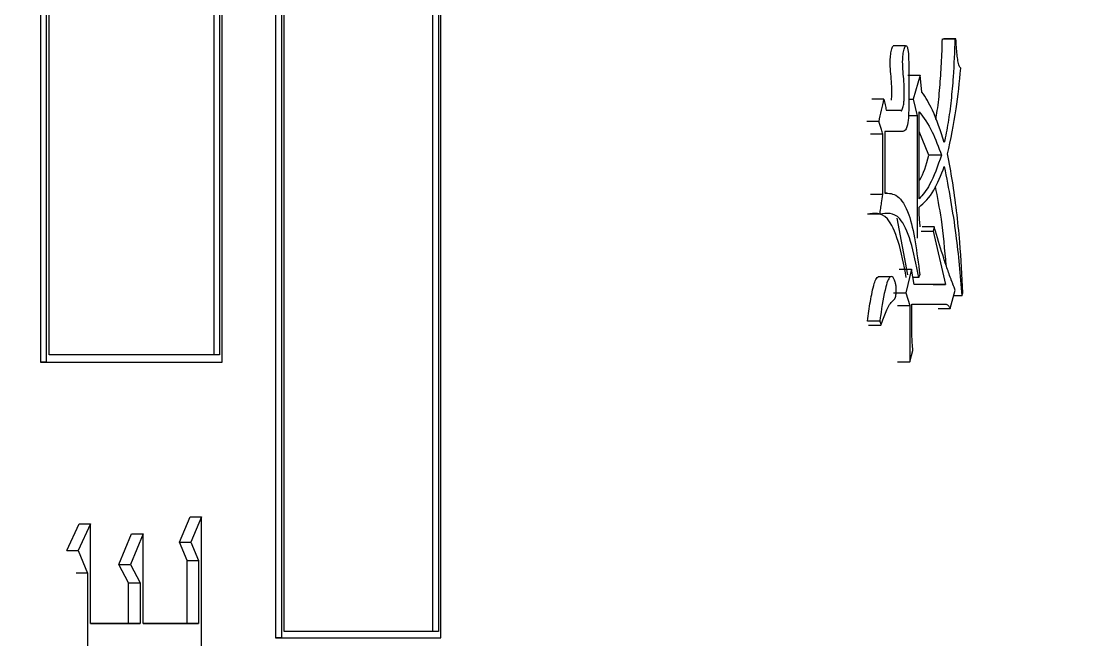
# Model space of a CAD drawing. Header units: millimetres. Extents: x 2687 to 4367, y 1046 to 2234.
# Drawn here: x 3500.02 to 3508.15, y 1388.26 to 1393.02 of the extents above; entities that cross this region are included whole.
import ezdxf

# ---------------------------------------------------------------- set-up
doc = ezdxf.new("R2010")
doc.units = ezdxf.units.MM

msp = doc.modelspace()

# ---------------------------------------------------------------- linework, layer by layer
at = {"color": 7, "linetype": 'Continuous', "lineweight": 25}
for p, q in [((3503.1852, 1399.905), (3503.1851, 1388.3222)), ((3503.2308, 1399.9262), (3503.2306, 1388.3222)), ((3503.2493, 1388.2722), (3503.2495, 1399.9349)), ((3502.0437, 1388.3222), (3502.0438, 1399.3859)), ((3501.9787, 1399.3587), (3501.9786, 1388.2722)), ((3502.0236, 1399.3775), (3502.0235, 1388.2722)), ((3501.502, 1399.1595), (3501.5019, 1390.4511)), ((3501.5464, 1399.178), (3501.5463, 1390.4511)), ((3501.5671, 1390.395), (3501.5672, 1399.1867)), ((3500.1704, 1398.6028), (3500.1703, 1390.3949)), ((3500.2139, 1398.621), (3500.2138, 1390.3949)), ((3500.236, 1390.4511), (3500.2361, 1398.6303)), ((3507.1118, 1392.8864), (3507.2051, 1392.8864)), ((3507.2132, 1392.8864), (3507.1199, 1392.8864)), ((3507.2132, 1392.8864), (3507.2051, 1392.8864)), ((3506.8254, 1392.8305), (3506.7306, 1392.8305)), ((3506.8439, 1392.6052), (3506.9379, 1392.6052)), ((3506.9379, 1392.6052), (3506.8843, 1392.4213)), ((3506.952, 1392.4753), (3506.9379, 1392.6052)), ((3506.8502, 1392.5294), (3506.8502, 1392.3564)), ((3506.6595, 1392.4212), (3506.5649, 1392.4213)), ((3506.8502, 1392.4213), (3506.8843, 1392.4213)), ((3506.8843, 1392.4213), (3506.9154, 1392.2915)), ((3506.677, 1392.3347), (3506.7872, 1392.3347)), ((3506.6928, 1392.3347), (3506.7872, 1392.3347)), ((3506.9295, 1391.6533), (3506.9295, 1392.3238)), ((3506.6213, 1392.2482), (3506.5266, 1392.2482)), ((3506.9154, 1392.2915), (3506.8479, 1392.2915)), ((3506.9154, 1392.2915), (3506.9154, 1391.3503)), ((3506.6507, 1392.1508), (3506.5561, 1392.1508)), ((3506.6507, 1391.6857), (3506.6507, 1392.1508)), ((3506.8044, 1392.1725), (3506.6653, 1392.1725)), ((3506.6653, 1392.1725), (3506.6653, 1391.6965)), ((3507.0058, 1391.9886), (3506.9295, 1392.1718)), ((3507.1018, 1391.9886), (3507.0082, 1391.9886)), ((3506.6809, 1391.6971), (3506.6653, 1391.6971)), ((3506.6272, 1391.5342), (3506.5325, 1391.5342)), ((3506.7592, 1391.5038), (3506.8393, 1391.0691)), ((3507.0467, 1391.4369), (3506.953, 1391.4369)), ((3507.0467, 1391.4369), (3507.0384, 1391.4044)), ((3506.9446, 1391.4044), (3507.0384, 1391.4044)), ((3507.0384, 1391.4044), (3507.1318, 1390.9934)), ((3506.7759, 1391.1124), (3506.8701, 1391.1124)), ((3506.8701, 1391.1124), (3506.8273, 1390.9285)), ((3506.8927, 1390.9934), (3506.8701, 1391.1124)), ((3506.7095, 1391.053), (3506.6144, 1391.053)), ((3506.9266, 1391.0475), (3506.8824, 1391.0475)), ((3506.9266, 1391.0475), (3506.9351, 1391.0691)), ((3506.733, 1390.9285), (3506.8273, 1390.9285)), ((3506.8273, 1390.9285), (3506.8587, 1390.8311)), ((3507.1318, 1390.9934), (3506.8927, 1390.9934)), ((3507.0383, 1390.9934), (3507.1318, 1390.9934)), ((3507.1699, 1390.8095), (3507.2078, 1390.9501)), ((3507.2588, 1390.9068), (3507.2668, 1390.9285)), ((3507.2588, 1390.9068), (3507.1961, 1390.9068)), ((3506.8587, 1390.8311), (3506.8587, 1390.3984)), ((3506.8729, 1390.8419), (3507.1318, 1390.8419)), ((3506.8729, 1390.7013), (3506.8729, 1390.8419)), ((3507.0383, 1390.8419), (3507.1318, 1390.8419)), ((3507.0765, 1390.8095), (3507.1699, 1390.8095)), ((3506.6272, 1390.7121), (3506.5325, 1390.7121)), ((3506.5414, 1390.6796), (3506.636, 1390.6796)), ((3501.5463, 1390.4511), (3501.5019, 1390.4511)), ((3506.8587, 1390.3984), (3506.8814, 1390.485)), ((3500.1703, 1390.3949), (3501.5226, 1390.395)), ((3500.2138, 1390.3949), (3500.1703, 1390.3949)), ((3501.5226, 1390.395), (3501.5671, 1390.395)), ((3500.3724, 1388.9451), (3500.4673, 1389.1506)), ((3500.5548, 1389.1506), (3500.4598, 1388.9451)), ((3500.5548, 1388.3826), (3500.5548, 1389.1506)), ((3501.2384, 1389.01), (3501.3202, 1389.2047)), ((3501.3202, 1389.2047), (3501.4088, 1389.2047)), ((3501.4088, 1389.2047), (3501.3269, 1389.01)), ((3501.4088, 1387.6146), (3501.4088, 1389.2047)), ((3500.7729, 1388.837), (3500.8706, 1389.0749)), ((3500.9586, 1389.0749), (3500.8608, 1388.8369)), ((3500.9586, 1388.3826), (3500.9586, 1389.0749)), ((3501.2384, 1389.01), (3501.3269, 1389.01)), ((3501.2976, 1388.8694), (3501.2384, 1389.01)), ((3501.3269, 1389.01), (3501.3861, 1388.8694)), ((3500.3724, 1388.9451), (3500.4598, 1388.9451)), ((3500.4598, 1388.9451), (3500.5311, 1388.772)), ((3500.7729, 1388.837), (3500.8608, 1388.8369)), ((3500.8474, 1388.6963), (3500.7729, 1388.837)), ((3500.8608, 1388.8369), (3500.9354, 1388.6963)), ((3501.2975, 1388.3826), (3501.2976, 1388.8694)), ((3501.3861, 1388.8694), (3501.3861, 1388.3826)), ((3500.5311, 1388.772), (3500.4437, 1388.772)), ((3500.5311, 1388.772), (3500.5311, 1387.4848)), ((3500.8474, 1388.6963), (3500.9354, 1388.6963)), ((3500.8474, 1388.3826), (3500.8474, 1388.6963)), ((3500.9354, 1388.6963), (3500.9354, 1388.3826)), ((3500.9354, 1388.3826), (3500.5548, 1388.3826)), ((3500.5548, 1388.3826), (3500.8474, 1388.3826)), ((3500.8474, 1388.3826), (3500.9354, 1388.3826)), ((3501.3861, 1388.3826), (3500.9586, 1388.3826)), ((3500.9586, 1388.3826), (3501.2975, 1388.3826)), ((3501.2975, 1388.3826), (3501.3861, 1388.3826)), ((3501.9786, 1388.2722), (3503.2032, 1388.2722)), ((3502.0235, 1388.2722), (3501.9786, 1388.2722)), ((3503.2306, 1388.3222), (3503.1851, 1388.3222)), ((3503.2032, 1388.2722), (3503.2493, 1388.2722))]:
    msp.add_line(p, q, dxfattribs=at)
at = {"color": 7, "linetype": 'Continuous', "lineweight": 25, "flags": 128}
for points in [[(3506.6507, 1391.6857), (3506.6266, 1391.6857), (3506.6025, 1391.6857), (3506.5561, 1391.6857)], [(3506.7645, 1390.8311), (3506.8108, 1390.8311), (3506.8587, 1390.8311)], [(3506.6272, 1390.7121), (3506.6316, 1390.6959), (3506.636, 1390.6796)], [(3506.7645, 1390.3984), (3506.7871, 1390.3984), (3506.8113, 1390.3984), (3506.8587, 1390.3984)], [(3500.4673, 1389.1506), (3500.5111, 1389.1506), (3500.5548, 1389.1506)], [(3500.8706, 1389.0749), (3500.9146, 1389.0749), (3500.9586, 1389.0749)], [(3501.2976, 1388.8694), (3501.3418, 1388.8694), (3501.3861, 1388.8694)]]:
    msp.add_lwpolyline(points, dxfattribs=at)
at = {"color": 7, "linetype": 'Continuous', "lineweight": 25}
for points, knots in [([(3433.103, 1384.9982), (3435.6633, 1385.0231), (3439.2437, 1385.0579), (3444.513, 1385.3366), (3448.9774, 1385.672), (3454.2935, 1386.2376), (3459.8625, 1387.0109), (3465.6759, 1388.0209), (3471.6471, 1389.277), (3477.7232, 1390.7877), (3483.8611, 1392.5584), (3490.0263, 1394.5925), (3496.1899, 1396.892), (3502.3267, 1399.4573), (3508.4149, 1402.2876), (3514.4344, 1405.3814), (3520.3671, 1408.736), (3526.1963, 1412.3482), (3531.906, 1416.2138), (3537.4816, 1420.3279), (3542.9088, 1424.6851), (3548.1745, 1429.2793), (3553.2658, 1434.1039), (3558.1707, 1439.1515), (3562.8776, 1444.4144), (3567.3754, 1449.8844), (3571.6536, 1455.5526), (3575.7023, 1461.4099), (3579.512, 1467.4465), (3583.0736, 1473.6524), (3586.3788, 1480.017), (3589.4197, 1486.5295), (3592.1888, 1493.1788), (3594.6792, 1499.9532), (3596.8846, 1506.8408), (3598.7993, 1513.8297), (3600.4178, 1520.9073), (3601.7357, 1528.0609), (3602.7486, 1535.2779), (3603.453, 1542.5451), (3603.8458, 1549.8493), (3603.9247, 1557.1772), (3603.6878, 1564.5152), (3603.1336, 1571.8499), (3602.2614, 1579.1676), (3601.0711, 1586.4546), (3599.563, 1593.6972), (3597.7379, 1600.8818), (3595.5975, 1607.9947), (3593.1436, 1615.0222), (3590.3788, 1621.9508), (3587.3061, 1628.7671), (3583.929, 1635.4577), (3580.2514, 1642.0096), (3576.2777, 1648.4096), (3572.0127, 1654.645), (3567.4616, 1660.703), (3562.6296, 1666.5713), (3557.5225, 1672.2377), (3552.1459, 1677.6903), (3546.6992, 1682.7379), (3541.2258, 1687.3901), (3535.7676, 1691.6596), (3530.1427, 1695.7019), (3524.3612, 1699.5104), (3518.4338, 1703.0785), (3512.3713, 1706.4005), (3506.1855, 1709.4708), (3499.8889, 1712.2842), (3493.4952, 1714.8362), (3487.02, 1717.1223), (3480.4823, 1719.1385), (3473.9074, 1720.8811), (3467.3346, 1722.3459), (3460.8407, 1723.5274), (3454.5512, 1724.4245), (3449.0275, 1725.008), (3444.1447, 1725.3756), (3439.3206, 1725.6153), (3433.3462, 1725.7324), (3427.8294, 1725.6221), (3422.5602, 1725.3503), (3418.0958, 1725.0129), (3412.7797, 1724.4479), (3407.2107, 1723.6744), (3401.3973, 1722.6644), (3395.4261, 1721.4084), (3389.35, 1719.8977), (3383.2121, 1718.127), (3377.0468, 1716.0928), (3370.8833, 1713.7933), (3364.7465, 1711.2281), (3358.6583, 1708.3978), (3352.6388, 1705.304), (3346.7061, 1701.9493), (3340.8769, 1698.3372), (3335.1672, 1694.4716), (3329.5916, 1690.3575), (3324.1643, 1686.0003), (3318.8987, 1681.4061), (3313.8073, 1676.5815), (3308.9025, 1671.5339), (3304.1956, 1666.2709), (3299.6978, 1660.801), (3295.4196, 1655.1327), (3291.3709, 1649.2755), (3287.5613, 1643.2389), (3283.9995, 1637.033), (3280.6947, 1630.6682), (3277.652, 1624.1563), (3274.89, 1617.5048), (3272.553, 1611.2228), (3271.2745, 1607.1176), (3270.7112, 1605.3092)], [0, 0, 0, 0, 0.010207, 0.014274, 0.021037, 0.028056, 0.035587, 0.043451, 0.051578, 0.059911, 0.06841, 0.077044, 0.085791, 0.094634, 0.103558, 0.112554, 0.121612, 0.130726, 0.13989, 0.149098, 0.158347, 0.167633, 0.176954, 0.186306, 0.195688, 0.205098, 0.214535, 0.223996, 0.233481, 0.242989, 0.252518, 0.262068, 0.271639, 0.281229, 0.290838, 0.300466, 0.310113, 0.319778, 0.329461, 0.339162, 0.348881, 0.358618, 0.368373, 0.378146, 0.387938, 0.397748, 0.407578, 0.417427, 0.427296, 0.437185, 0.447097, 0.457031, 0.466988, 0.47697, 0.486979, 0.497016, 0.507082, 0.517181, 0.527315, 0.537488, 0.547704, 0.556915, 0.566123, 0.575327, 0.584526, 0.593719, 0.602905, 0.612082, 0.621247, 0.630396, 0.639524, 0.64862, 0.657668, 0.666638, 0.675463, 0.683979, 0.691963, 0.697606, 0.703501, 0.71122, 0.721427, 0.725494, 0.732257, 0.739276, 0.746807, 0.754671, 0.762798, 0.771131, 0.77963, 0.788264, 0.797011, 0.805853, 0.814778, 0.823774, 0.832832, 0.841946, 0.85111, 0.860318, 0.869567, 0.878853, 0.888174, 0.897526, 0.906908, 0.916318, 0.925755, 0.935216, 0.944701, 0.954208, 0.963738, 0.973288, 0.982858, 0.992449, 1, 1, 1, 1]), ([(3507.0584, 1392.2652), (3507.0624, 1392.2872), (3507.076, 1392.3625), (3507.0896, 1392.5096), (3507.1034, 1392.6947), (3507.1071, 1392.8224), (3507.109, 1392.8864)], [0, 0, 0, 0, 0.120306, 0.411451, 0.705042, 1, 1, 1, 1]), ([(3507.2051, 1392.8864), (3507.2018, 1392.7878), (3507.1962, 1392.6257), (3507.1765, 1392.4105), (3507.1543, 1392.2384), (3507.1338, 1392.1365), (3507.1237, 1392.0859)], [0, 0, 0, 0, 0.3439877, 0.5650552, 0.7839694, 1, 1, 1, 1]), ([(3507.2508, 1392.6593), (3507.2464, 1392.6641), (3507.2373, 1392.6739), (3507.2282, 1392.716), (3507.2191, 1392.7857), (3507.2157, 1392.8448), (3507.2132, 1392.8864)], [0, 0, 0, 0, 0.175771, 0.359485, 0.548639, 1, 1, 1, 1]), ([(3506.7179, 1392.4131), (3506.7181, 1392.4158), (3506.7219, 1392.4692), (3506.718, 1392.5774), (3506.7035, 1392.6955), (3506.7122, 1392.7774), (3506.719, 1392.8104), (3506.7254, 1392.8271), (3506.7284, 1392.8291), (3506.7292, 1392.8296)], [0, 0, 0, 0, 0.018521, 0.367057, 0.710389, 0.822056, 0.932404, 0.97926, 1, 1, 1, 1]), ([(3506.7872, 1392.3347), (3506.7884, 1392.3334), (3506.7906, 1392.3311), (3506.7934, 1392.3298), (3506.7956, 1392.3313), (3506.7982, 1392.3385), (3506.802, 1392.3507), (3506.8083, 1392.3622), (3506.8126, 1392.3882), (3506.8162, 1392.4596), (3506.8143, 1392.5759), (3506.7993, 1392.6934), (3506.8075, 1392.7751), (3506.8141, 1392.8089), (3506.8214, 1392.8277), (3506.8275, 1392.8334), (3506.8332, 1392.8321), (3506.838, 1392.8249), (3506.8422, 1392.8107), (3506.8477, 1392.7717), (3506.8509, 1392.6748), (3506.8505, 1392.5881), (3506.8502, 1392.5294)], [0, 0, 0, 0, 0.0138, 0.025127, 0.031098, 0.037099, 0.060784, 0.089374, 0.112534, 0.153888, 0.320046, 0.483741, 0.537098, 0.589789, 0.612612, 0.635583, 0.657284, 0.674402, 0.691535, 0.721107, 0.811251, 1, 1, 1, 1]), ([(3507.1482, 1391.9994), (3507.1727, 1392.1108), (3507.2168, 1392.3114), (3507.2403, 1392.5521), (3507.2508, 1392.6593)], [0, 0, 0, 0, 0.554975, 1, 1, 1, 1]), ([(3507.1237, 1392.0859), (3507.0946, 1392.1756), (3507.0431, 1392.3347), (3506.9797, 1392.4326), (3506.952, 1392.4753)], [0, 0, 0, 0, 0.5637392, 1, 1, 1, 1]), ([(3506.6213, 1392.2482), (3506.6277, 1392.277), (3506.6405, 1392.3347), (3506.6532, 1392.3924), (3506.6595, 1392.4212)], [0, 0, 0, 0, 0.499999, 1, 1, 1, 1]), ([(3506.6595, 1392.4212), (3506.6624, 1392.4068), (3506.6683, 1392.378), (3506.6741, 1392.3491), (3506.677, 1392.3347)], [0, 0, 0, 0, 0.5, 1, 1, 1, 1]), ([(3506.8502, 1392.3564), (3506.8498, 1392.3294), (3506.8491, 1392.2763), (3506.8388, 1392.2084), (3506.8215, 1392.1758), (3506.8101, 1392.1736), (3506.8044, 1392.1725)], [0, 0, 0, 0, 0.2935292, 0.5772393, 0.7904501, 1, 1, 1, 1]), ([(3506.9295, 1392.3238), (3506.9643, 1392.2781), (3507.027, 1392.1956), (3507.0788, 1392.0523), (3507.1018, 1391.9886)], [0, 0, 0, 0, 0.555585, 1, 1, 1, 1]), ([(3506.6507, 1392.1508), (3506.6471, 1392.1627), (3506.6405, 1392.1848), (3506.6307, 1392.2173), (3506.6244, 1392.2379), (3506.6213, 1392.2482)], [0, 0, 0, 0, 0.365746, 0.682872, 1, 1, 1, 1]), ([(3507.1018, 1391.9886), (3507.0728, 1391.9054), (3507.0213, 1391.7578), (3506.9574, 1391.685), (3506.9295, 1391.6533)], [0, 0, 0, 0, 0.56317, 1, 1, 1, 1]), ([(3506.9295, 1391.791), (3506.9317, 1391.7942), (3506.9614, 1391.8357), (3506.9845, 1391.9152), (3507.0058, 1391.9886)], [0, 0, 0, 0, 0.0756534, 1, 1, 1, 1]), ([(3507.2668, 1390.9285), (3507.2601, 1391.0601), (3507.2491, 1391.2762), (3507.2193, 1391.5614), (3507.1882, 1391.7908), (3507.1615, 1391.9301), (3507.1482, 1391.9994)], [0, 0, 0, 0, 0.3437, 0.56446, 0.78335, 1, 1, 1, 1]), ([(3506.9295, 1391.5884), (3506.9689, 1391.6236), (3507.0399, 1391.6869), (3507.0979, 1391.8359), (3507.1237, 1391.9021)], [0, 0, 0, 0, 0.555454, 1, 1, 1, 1]), ([(3507.1237, 1391.9021), (3507.1562, 1391.7308), (3507.2149, 1391.4221), (3507.2453, 1391.0656), (3507.2588, 1390.9068)], [0, 0, 0, 0, 0.554852, 1, 1, 1, 1]), ([(3507.1383, 1391.1394), (3507.1278, 1391.2616), (3507.109, 1391.4801), (3507.0719, 1391.6656), (3507.0556, 1391.7473)], [0, 0, 0, 0, 0.559578, 1, 1, 1, 1]), ([(3506.6272, 1391.5342), (3506.6295, 1391.549), (3506.6341, 1391.5786), (3506.6419, 1391.6291), (3506.6475, 1391.6648), (3506.6507, 1391.6857)], [0, 0, 0, 0, 0.2932077, 0.5864153, 1, 1, 1, 1]), ([(3506.6653, 1391.6965), (3506.698, 1391.6963), (3506.7635, 1391.6959), (3506.8769, 1391.521), (3506.9127, 1391.2427), (3506.9351, 1391.0691)], [0, 0, 0, 0, 0.271711, 0.545564, 1, 1, 1, 1]), ([(3506.9379, 1391.4369), (3506.9365, 1391.4542), (3506.9338, 1391.4875), (3506.9304, 1391.5379), (3506.9298, 1391.5715), (3506.9295, 1391.5884)], [0, 0, 0, 0, 0.348407, 0.672288, 1, 1, 1, 1]), ([(3506.8309, 1391.0475), (3506.8121, 1391.1455), (3506.7755, 1391.3369), (3506.6715, 1391.5594), (3506.5846, 1391.5437), (3506.5318, 1391.5342)], [0, 0, 0, 0, 0.291558, 0.569369, 1, 1, 1, 1]), ([(3506.9266, 1391.0475), (3506.9079, 1391.1455), (3506.8712, 1391.337), (3506.7671, 1391.5594), (3506.6801, 1391.5437), (3506.6272, 1391.5342)], [0, 0, 0, 0, 0.29142, 0.569226, 1, 1, 1, 1]), ([(3507.2078, 1390.9501), (3507.2063, 1390.9538), (3507.2042, 1390.9593), (3507.2013, 1390.9667), (3507.1984, 1390.974), (3507.1955, 1390.9814), (3507.1926, 1390.9888), (3507.1905, 1390.9944), (3507.1876, 1391.0018), (3507.1847, 1391.0093), (3507.1819, 1391.0168), (3507.1797, 1391.0225), (3507.1755, 1391.0338), (3507.1606, 1391.074), (3507.1411, 1391.1301), (3507.1029, 1391.2457), (3507.0737, 1391.3444), (3507.0498, 1391.4262), (3507.0467, 1391.4369)], [0, 0, 0, 0, 0.025377, 0.038065, 0.050754, 0.076131, 0.088819, 0.101507, 0.114196, 0.139573, 0.152261, 0.16495, 0.177638, 0.228393, 0.431466, 0.532978, 0.939243, 1, 1, 1, 1]), ([(3506.5318, 1390.7121), (3506.5391, 1390.7632), (3506.5536, 1390.8657), (3506.5766, 1390.9782), (3506.5986, 1391.0392), (3506.6092, 1391.0484), (3506.6136, 1391.0521)], [0, 0, 0, 0, 0.376936, 0.756018, 0.900931, 1, 1, 1, 1]), ([(3506.636, 1390.6796), (3506.6489, 1390.7167), (3506.6748, 1390.7911), (3506.7131, 1390.8604), (3506.7428, 1390.8776), (3506.7523, 1390.9125), (3506.7545, 1390.9353), (3506.7546, 1390.9616), (3506.752, 1390.9894), (3506.7459, 1391.0172), (3506.7358, 1391.0404), (3506.7223, 1391.057), (3506.7067, 1391.0548), (3506.6892, 1391.029), (3506.6601, 1390.9336), (3506.6416, 1390.8171), (3506.6289, 1390.7244), (3506.6272, 1390.7121)], [0, 0, 0, 0, 0.147264, 0.295549, 0.379238, 0.397703, 0.416178, 0.440331, 0.464931, 0.490583, 0.529382, 0.57023, 0.614805, 0.662848, 0.734386, 0.964893, 1, 1, 1, 1]), ([(3507.1318, 1390.8419), (3507.1393, 1390.8407), (3507.1526, 1390.8384), (3507.1646, 1390.8184), (3507.1699, 1390.8095)], [0, 0, 0, 0, 0.557224, 1, 1, 1, 1]), ([(3506.8814, 1390.485), (3506.8786, 1390.5247), (3506.8735, 1390.5959), (3506.8731, 1390.669), (3506.8729, 1390.7013)], [0, 0, 0, 0, 0.558839, 1, 1, 1, 1]), ([(3501.5463, 1390.4511), (3501.4146, 1390.4511), (3501.1512, 1390.4511), (3500.7155, 1390.4511), (3500.4063, 1390.4511), (3500.236, 1390.4511)], [0, 0, 0, 0, 0.3099205, 0.6198411, 1, 1, 1, 1]), ([(3501.5019, 1390.4511), (3501.3958, 1390.4511), (3501.1836, 1390.4511), (3500.7652, 1390.4511), (3500.4448, 1390.4511), (3500.236, 1390.4511)], [0, 0, 0, 0, 0.258503, 0.517006, 1, 1, 1, 1]), ([(3500.2138, 1390.3949), (3500.353, 1390.3949), (3500.6313, 1390.3949), (3501.084, 1390.3949), (3501.3915, 1390.3949), (3501.5671, 1390.395)], [0, 0, 0, 0, 0.300081, 0.600162, 1, 1, 1, 1]), ([(3502.0235, 1388.2722), (3502.15, 1388.2722), (3502.403, 1388.2722), (3502.8133, 1388.2722), (3503.0908, 1388.2722), (3503.2493, 1388.2722)], [0, 0, 0, 0, 0.3000809, 0.6001618, 1, 1, 1, 1]), ([(3503.2306, 1388.3222), (3503.1117, 1388.3222), (3502.874, 1388.3222), (3502.4794, 1388.3222), (3502.1985, 1388.3222), (3502.0437, 1388.3222)], [0, 0, 0, 0, 0.3099206, 0.6198411, 1, 1, 1, 1]), ([(3503.1851, 1388.3222), (3503.0893, 1388.3222), (3502.8978, 1388.3222), (3502.521, 1388.3222), (3502.2316, 1388.3222), (3502.0437, 1388.3222)], [0, 0, 0, 0, 0.2596565, 0.5193132, 1, 1, 1, 1])]:
    msp.add_open_spline(points, degree=3, knots=knots, dxfattribs=at)

doc.saveas('drawing.dxf')
